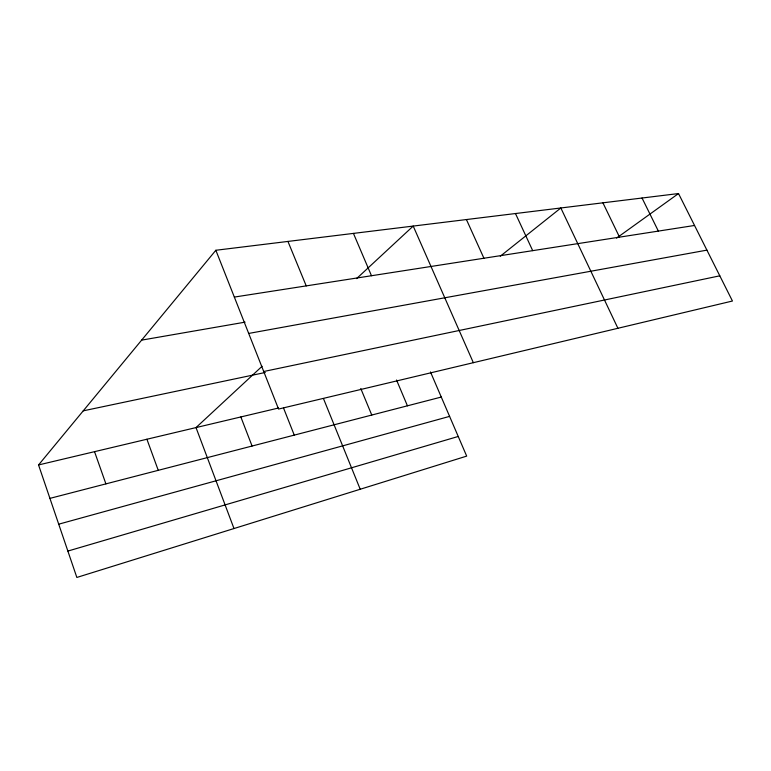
<?xml version="1.0" encoding="UTF-8"?>
<svg xmlns="http://www.w3.org/2000/svg" width="771" height="771" viewBox="0 0 771 771"><rect width="100%" height="100%" fill="white"/><g stroke="black" fill="none" stroke-linecap="round" stroke-linejoin="round"><path stroke-width="1.16" d="M430.478 371.95L466.686 456.114L76.849 577.45L38.55 464.952L215.851 250.267L678.519 193.55L732.45 301.018L278.553 409.054L215.851 250.267M262.092 366.283L196.017 427.587L233.989 528.54M356.587 278.61L413.208 226.076L473.346 362.688M500.283 256.223L560.845 207.977L617.908 328.282M616.578 238.094L678.519 193.55M67.867 551.072L458.234 436.463M58.712 524.184L449.589 416.379M49.932 498.374L441.272 397.055M38.55 464.952L278.533 408.004M263.73 371.506L719.806 275.816M83.239 410.837L265.263 372.48M248.696 333.438L706.911 250.132M141.642 340.127L245.091 322.153M234.336 297.076L694.536 225.469M642.041 198.022L658.357 231.098M602.912 202.821L619.527 237.14M515.481 213.538L532.694 250.652M466.426 219.552L483.928 258.246M353.436 233.401L371.487 275.739M396.535 380.007L407.435 405.816M360.77 388.497L371.767 415.049M287.94 241.429L306.232 285.896M323.454 398.549L360.211 489.248M283.526 408.004L294.262 435.114M240.841 416.947L252.078 446.033M146.914 439.239L158.257 470.329M94.534 451.671L105.906 483.88"/></g></svg>
